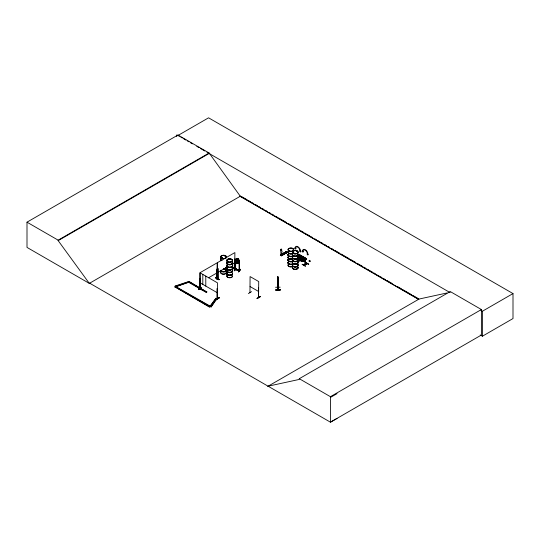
<?xml version="1.0" encoding="UTF-8"?>
<svg xmlns="http://www.w3.org/2000/svg" width="540" height="540" viewBox="0 0 540 540"><rect width="100%" height="100%" fill="white"/><g stroke="black" fill="none" stroke-linecap="round" stroke-linejoin="round"><path stroke-width="0.81" d="M277.823 278.235L277.904 277.168M277.783 277.803L277.877 276.676M281.212 254.718L280.868 254.691L281.704 255.157L281.853 252.032A1.019 0.587 60 0 0 281.704 250.634L281.644 249.359L280.996 249.224M299.795 255.305L305.1 258.181M277.918 279.801L277.823 278.937M297.851 255.17L297.83 254.853M304.803 257.958L305.147 264.404L305.505 264.533L305.498 259.43M304.79 261.367L304.857 258.113M303.689 260.483L302.488 259.018L301.347 258.761L301.88 259.895L305.113 261.515L304.634 261.077M281.36 254.57L280.888 254.806L280.834 251.444A1.019 0.587 60 0 1 280.982 250.222L281.036 249.197L281.482 249.156M281.333 254.671L281.158 254.576M298.06 256.372L299.795 258.019M305.552 259.382L305.728 259.72L305.12 259.693M278.06 281.57L277.918 282.272L277.79 278.924M278.188 279.72L278.215 289.737M277.817 287.631L277.877 276.622L278.06 289.98L277.965 287.341M277.958 280.719L277.898 281.09L277.783 278.991M305.12 257.884L299.653 254.86L305.087 257.823L304.654 261.036M305.1 261.515L303.757 260.766M222.318 257.931C222.723 258.383 220.975 257.776 222.46 258.012M225.288 255.953L225.342 256.284L225.146 255.953M225.214 256.25L225.437 256.088M225.288 256.19L224.971 256.196M228.143 261.266C226.868 261.995 229.338 261.725 228.062 261.252M228.575 261.617L228.062 261.333M231.221 259.828L231.525 259.598L231.127 259.774M231.383 259.639L231.376 259.49M284.236 253.125L284.108 253.463M288.92 250.688L289.724 250.526M289.231 250.83L289.285 250.391M289.791 250.756L289.251 250.439M292.316 248.839L292.653 248.792M292.444 248.839L292.43 248.724M293.308 253.314L293.774 252.889L294.003 253.368M293.389 253.105L294.003 253.004L293.618 253.341M296.831 251.134L297.135 251.296M296.858 251.404L297.007 251.411M277.769 287.395L278.053 289.953M278.228 289.94L277.736 277.324L277.972 277.607M239.409 270.675L239.429 260.678L239.011 260.476L239.49 260.591L239.47 270.675L235.231 269.69L235.224 259.666L235.676 259.693M198.241 287.935L201.501 289.818M219.233 279.41C211.943 276.548 218.619 277.452 218.903 279.808L215.636 277.736L219.065 279.693M309.676 260.813C309.764 259.16 308.138 261.981 309.528 261.07M302.164 264.357L305.39 266.24M201.744 287.854L198.382 289.67L201.589 287.8M200.198 288.299L199.955 288.934L200.279 278.755L200.016 288.934L200.576 289.022L200.104 288.515M234.36 270.797L236.101 268.346L234.38 270.641M217.762 278.329L217.904 278.073M232.517 268.61L232.49 268.218L232.531 268.589A2.855 1.647 0 0 1 228.919 270.122A2.855 1.647 0 0 1 227.185 267.705M304.945 258.282L304.654 257.708M304.958 257.945L304.958 261.59M215.939 298.289L209.608 307.159L175.001 286.862L209.608 306.848L215.939 298.289L216.769 298.796L211.066 306.983L195.095 298.053M211.066 306.983L216.769 298.478M236.642 258.417L235.946 261.07L236.885 262.238L237.809 262.454L238.727 261.731L238.079 258.761L236.642 258.417L235.204 259.693L235.643 259.814M235.204 261.279L236.662 263.135L238.079 263.513M237.566 258.916L237.101 258.802L236.648 260.05L236.648 260.746L237.566 261.576L238.039 261.077L237.587 258.89M239.497 262.265L238.059 263.54L236.662 263.135M239.044 260.584L239.078 270.601M238.039 258.822L239.49 260.591M238.059 263.54L236.621 258.444L238.059 258.788M234.171 270.776L235.913 268.326M235.656 269.406L235.602 269.777L235.231 269.325L235.602 269.413M235.352 269.224L239.47 270.31L239.058 270.115M239.004 270.304L239.531 270.594M240.59 269.433L238.633 271.863L240.401 269.365M238.633 271.863L240.401 269.224M238.694 271.85L240.435 269.399M298.046 261.191L298.276 256.223L297.824 256.068L298.343 256.622M221.859 258.12L221.589 258.073M284.236 253.53L284.108 253.193M249.959 292.687L250.074 276.561L258.728 281.556L258.559 297.526M258.613 287.692L258.586 297.702L258.464 287.611M298.343 261.387L298.262 255.407L298.262 255.98L299.066 256.439M232.726 268.805L232.72 262.987M302.184 264.209L305.431 266.085M280.348 255.197L286.571 252.011L280.543 255.299L280.422 254.691C281.178 253.685 281.212 255.386 280.847 255.224M216.904 278.64L217.066 279.099M216.904 279.005L217.175 262.805L199.874 272.795L200.009 288.92M216.965 278.755L217.33 278.924L216.965 279.119L217.175 268.873L217.289 278.937M234.61 268.778L234.92 268.252M235.001 258.714L234.698 268.9L234.887 252.578L217.579 262.568L217.546 278.647L217.904 278.438M221.724 257.796L222.014 257.789M228.46 261.731L228.42 261.549M284.108 253.267L284.573 253.193M288.981 250.817L289.724 250.763M281.219 255.697L287.354 252.281L281.414 255.616M287.084 252.315L287.429 252.518M287.28 252.416L286.274 251.66C284.425 252.214 288.576 253.3 285.68 252.005M217.876 268.468L217.971 278.552L217.985 268.535M200.246 278.843L200.543 279.011L199.989 278.924M217.046 279.086L217.289 268.934M233.341 267.719L236.79 269.474L233.523 267.617M217.579 278.222L217.809 278.458M234.596 268.407L234.758 268.502M200.016 288.569L200.543 288.623M217.148 288.731L217.553 288.832L217.586 298.843L217.114 298.701L217.148 288.731L217.553 288.832M217.114 298.445C218.174 298.573 216.513 297.932 217.431 298.91L217.438 282.832L200.138 272.842L200.138 288.941M219.152 297.729L215.919 299.822L219.166 297.756M248.38 293.584L251.532 291.634M257.081 298.418L260.314 296.534M89.721 283.21L89.37 283.419L27 247.408L27 222.176L177.957 135.02L209.122 153.009L240.287 196.236L418.716 299.255M177.957 135.02L177.957 135.486L208.568 117.814L513 293.578L513 318.553L482.389 336.224L480.202 334.955M27 222.176L58.165 240.165L209.122 153.009M337.041 418.419L330.433 422.186L89.681 283.19L89.323 283.392L58.165 240.631L209.122 153.475M89.323 283.392L240.638 196.034M175.001 286.862L189.506 281.718L206.806 292.025L206.179 292.39L188.872 282.4L188.426 281.637L175.183 286.051L175.628 286.814L189.506 282.035L198.875 287.442M175.001 287.179L175.628 286.814L175.183 286.051M208.528 277.79L217.175 272.795M217.579 272.558L226.955 267.145M232.72 263.817L234.887 262.568M188.426 281.637L206.179 292.072L206.806 291.715M280.982 249.318L280.982 250.222M281.704 249.737L281.522 249.271M283.568 253.307L284.162 252.882L285.242 253.591L284.162 252.882M284.688 252.659L285.282 252.234L286.369 252.943L285.282 252.234M280.328 255.177L286.274 251.66M281.205 255.677L287.24 252.389M281.414 255.798L287.361 252.369M302.535 261.502L301.138 260.692L298.411 256.622L298.478 255.373M299.781 254.894L298.411 255.353M299.653 254.86L299.734 255.191M300.395 257.749L298.661 255.893M297.824 256.068L298.276 256.223M297.689 256.662L298.411 256.662M298.445 256.601L298.046 256.77L298.08 261.495L297.756 261.387M297.689 256.561L298.478 256.601M301.192 255.67L303.905 259.774L301.455 257.803L300.638 258.154L301.455 260.26L303.905 261.043L302.522 261.448M301.178 255.704L303.872 259.794L303.872 261.002M299.768 258.12L299.768 258.457M299.828 258.613L301.172 260.672M302.562 257.708L301.158 256.939L299.754 257.418L299.754 258.687L299.788 257.398M298.053 255.157L302.819 258.12L298.053 255.494M298.026 260.942L299.491 260.152L297.54 261.428L299.464 260.253M297.904 261.482L299.869 260.375L297.904 261.637M298.087 261.745L300.017 260.591M305.775 258.498L306.666 258.91L306.578 259.531L305.775 259.072L305.775 258.498L306.666 258.91M298.046 259.315L301.475 261.245L298.073 259.423M305.215 259.079L305.572 259.706L305.215 259.079L305.66 259.24L305.505 264.195M305.775 259.072L306.666 259.484M305.215 259.497L305.795 259.578M305.424 259.349L305.795 259.679M298.053 258.485L302.819 261.448L298.053 258.829M303.453 265.093L306.882 263.169L303.635 265.039M303.608 265.154L306.855 263.169M307.26 263.399L304.027 265.397M303.993 265.403L307.247 263.378M307.422 263.628L304.162 265.478M308.684 264.364L305.438 262.487L308.684 264.209M267.759 386.411L419.074 299.045L446.951 292.984M268.11 386.201L299.275 379.424L299.275 378.702L450.232 291.546L481.397 309.535L481.397 335.029L330.433 422.186L330.433 396.691L481.397 309.535M450.232 292.268L449.881 292.478L206.948 152.219M480.944 310.412L482.389 311.249L513 293.578M330.433 397.42L337.041 393.653M222.311 258.134L221.859 258.039M231.404 259.76L231.593 259.7M217.748 278.681L217.694 268.704M175.183 286.369L188.426 281.954M232.274 268.785L234.677 268.016M232.403 269.123L234.698 268.211M297.979 261.178L298.343 261.306M239.429 270.304L235.757 269.44M289.231 250.553L289.602 250.614M289.17 250.675L289.568 250.85M284.492 253.55L284.641 253.152M293.612 252.97L293.612 253.233M298.046 256.851L298.114 261.515M305.438 264.519L305.303 259.031M308.711 264.323L305.438 262.332M217.222 298.64L217.256 288.664M233.375 267.671L236.635 269.528M278.06 279.983L277.884 277.459L277.918 279.106M275.562 287.267L280.152 287.185M275.846 289.845C290 289.312 265.957 290.372 280.429 289.865M275.859 290.196L280.442 290.048M298.094 256.25L297.911 256.014M298.445 255.393L300.821 256.156L301.637 258.255M235.595 269.791L235.717 259.7M298.627 255.913L299.795 256.169M215.939 298.6L216.769 298.796M175.628 286.504L211.066 306.673M235.683 269.663L235.305 269.703M239.483 270.567L235.332 269.595L235.332 259.605M239.078 270.236L239.004 270.567M284.162 253.435L284.728 253.24M292.316 258.849A2.869 1.654 0 0 1 289.136 258.728L289.143 258.768M260.3 296.514L257.067 298.391M215.953 277.574L219.213 279.43M200.165 288.684L200.583 289.008L200.435 279.079M177.957 135.486L179.408 136.323M180.859 137.16L182.311 137.997M183.755 138.834L185.929 140.09M187.38 140.927L188.831 141.764M190.282 142.601L192.456 143.856M196.803 146.367L198.976 147.623M200.428 148.46L204.775 150.964M242.096 196.871L247.192 199.814M248.65 200.657L250.837 201.919M252.288 202.757L253.746 203.6M255.204 204.437L257.391 205.7M258.849 206.543L260.3 207.387M261.758 208.224L263.945 209.486M265.403 210.33L266.854 211.167M269.041 212.429L270.5 213.273M271.957 214.11L273.409 214.954M275.596 216.216L277.054 217.053M278.512 217.897L286.524 222.521M288.704 223.783L293.078 226.307M294.529 227.144L299.632 230.087M301.084 230.931L303.271 232.193M304.729 233.03L306.187 233.874M307.645 234.718L309.825 235.973M311.283 236.817L312.741 237.661M314.921 238.916L316.379 239.76M317.837 240.604L320.024 241.866M321.482 242.703L322.934 243.547M324.392 244.384L326.579 245.646M328.037 246.49L329.488 247.327M331.675 248.589L333.133 249.433M334.591 250.27L339.687 253.213M341.145 254.056L349.157 258.68M350.608 259.524L355.712 262.467M357.163 263.304L362.266 266.254M363.717 267.091L365.904 268.353M367.362 269.197L368.82 270.034M370.278 270.877L372.458 272.14M373.916 272.977L375.374 273.821M377.555 275.083L379.013 275.92M380.471 276.764L381.929 277.601M384.115 278.863L385.567 279.707M387.025 280.543L392.121 283.493M397.224 286.436L401.591 288.954M403.049 289.798L411.791 294.84M413.242 295.684L418.345 298.627M239.807 196.169L418.824 299.525M299.653 255.197L305.087 258.242M297.5 254.711L302.819 257.776M298.262 255.407L299.066 255.866M297.5 255.049L302.819 258.12M303.757 260.428L305.12 261.212M303.642 260.827L304.972 261.637M297.5 258.039L300.821 259.956M297.5 258.377L302.819 261.448M284.688 252.572L285.768 253.199M283.568 253.22L284.648 253.847M280.793 254.529L281.745 255.13M280.422 254.691L280.503 255.089M280.422 255.123L281.583 255.899M250.074 286.551L258.728 291.546M200.138 282.832L217.438 292.822M200.32 288.279L201.764 289.109M203.202 289.94L206.806 292.025M176.351 287.226L193.651 297.216M299.275 378.702L330.433 396.691M289.096 258.512L289.143 258.545A2.842 1.64 0 0 0 292.302 258.68M305.147 264.404L305.181 259.659M232.376 268.65L232.585 263.034M286.558 252.018L286.274 251.748L280.429 255.184M238.079 258.761L239.476 260.705M235.224 261.252L236.621 263.196M260.327 296.71L257.081 298.553M218.923 279.74L215.663 277.891L215.973 277.54M277.918 277.547L277.958 279.531M482.389 311.249L482.389 336.224M306.578 258.964L306.578 259.531M305.863 258.444L305.863 259.018M302.704 257.843L302.704 258.181M302.704 261.171L302.704 261.515M299.768 254.792L299.673 255.238M298.181 256.271L298.181 256.689M282.015 254.927L282.096 255.407M280.847 254.495L280.793 255.258M258.579 287.543L258.559 297.695M205.787 276.102L205.787 286.092M202.81 274.388L202.81 284.378M200.543 279.011L200.468 289.089M176.735 134.926L176.735 136.58M58.165 240.165L58.165 240.631M297.668 258.937A2.842 1.64 0 0 1 295.576 261.387A2.842 1.64 0 0 1 292.457 259.328A2.869 1.654 0 0 0 295.582 261.461A2.869 1.654 0 0 0 297.689 258.991M297.682 254.023A2.855 1.647 0 0 1 295.582 256.48A2.855 1.647 0 0 1 292.451 254.421M297.682 253.564A2.855 1.647 0 0 1 295.582 256.021A2.855 1.647 0 0 1 292.451 253.955M297.682 256.777A2.855 1.647 0 0 1 295.582 259.24A2.855 1.647 0 0 1 292.451 257.175M297.722 256.608A2.902 1.674 0 0 1 295.582 259.106A2.902 1.674 0 0 1 292.403 257.013M297.722 256.466A2.902 1.674 0 0 1 295.582 258.964A2.902 1.674 0 0 1 292.403 256.871M297.682 256.318A2.855 1.647 0 0 1 295.582 258.775A2.855 1.647 0 0 1 292.451 256.716M297.722 253.847A2.902 1.674 0 0 1 295.582 256.351A2.902 1.674 0 0 1 292.403 254.252M297.722 253.706A2.902 1.674 0 0 1 295.582 256.203A2.902 1.674 0 0 1 292.403 254.111M297.675 259.342A2.849 1.647 0 0 1 295.576 261.792A2.849 1.647 0 0 1 292.457 259.733M297.668 266.794A2.842 1.64 0 0 1 295.576 269.244A2.842 1.64 0 0 1 292.457 267.185A2.869 1.654 0 0 0 295.582 269.318A2.869 1.654 0 0 0 297.689 266.848M297.689 259.2A2.869 1.654 0 0 1 295.582 261.671A2.869 1.654 0 0 1 292.437 259.598M297.682 261.88A2.855 1.647 0 0 1 295.582 264.337A2.855 1.647 0 0 1 292.451 262.278M297.682 261.421A2.855 1.647 0 0 1 295.582 263.878A2.855 1.647 0 0 1 292.451 261.812M297.682 264.634A2.855 1.647 0 0 1 295.582 267.098A2.855 1.647 0 0 1 292.451 265.032M297.722 264.465A2.902 1.674 0 0 1 295.582 266.963A2.902 1.674 0 0 1 292.403 264.87M297.722 264.323A2.902 1.674 0 0 1 295.582 266.821A2.902 1.674 0 0 1 292.403 264.728M297.682 264.175A2.855 1.647 0 0 1 295.582 266.632A2.855 1.647 0 0 1 292.451 264.573M297.722 261.704A2.902 1.674 0 0 1 295.582 264.209A2.902 1.674 0 0 1 292.403 262.109M297.722 261.562A2.902 1.674 0 0 1 295.582 264.06A2.902 1.674 0 0 1 292.403 261.968M297.682 266.949A2.855 1.647 0 0 1 295.582 269.413A2.855 1.647 0 0 1 292.451 267.347M289.15 258.559A2.842 1.64 0 0 1 288.131 256.831M292.309 253.78A2.855 1.647 0 0 1 289.143 253.658A2.855 1.647 0 0 1 288.124 251.924M292.309 253.314A2.855 1.647 0 0 1 289.143 253.199A2.855 1.647 0 0 1 288.124 251.458M292.309 256.534A2.855 1.647 0 0 1 289.143 256.412A2.855 1.647 0 0 1 288.124 254.678M292.329 256.399A2.902 1.674 0 0 1 289.116 256.277A2.902 1.674 0 0 1 288.077 254.516M292.329 256.257A2.902 1.674 0 0 1 289.116 256.135A2.902 1.674 0 0 1 288.077 254.374M292.309 256.075A2.855 1.647 0 0 1 289.143 255.953A2.855 1.647 0 0 1 288.124 254.219M292.329 253.638A2.902 1.674 0 0 1 289.116 253.517A2.902 1.674 0 0 1 288.077 251.755M292.329 253.496A2.902 1.674 0 0 1 289.116 253.375A2.902 1.674 0 0 1 288.077 251.613M289.136 258.728A2.869 1.654 0 0 1 288.11 256.986M292.302 259.092A2.842 1.64 0 0 1 289.15 258.971A2.842 1.64 0 0 1 288.131 257.243M292.302 266.537A2.842 1.64 0 0 1 289.15 266.416A2.842 1.64 0 0 1 288.131 264.688M292.316 258.957A2.869 1.654 0 0 1 289.136 258.842A2.869 1.654 0 0 1 288.11 257.101M292.309 261.637A2.855 1.647 0 0 1 289.143 261.515A2.855 1.647 0 0 1 288.124 259.781M292.309 261.171A2.855 1.647 0 0 1 289.143 261.05A2.855 1.647 0 0 1 288.124 259.315M292.309 264.391A2.855 1.647 0 0 1 289.143 264.269A2.855 1.647 0 0 1 288.124 262.535M292.329 264.256A2.902 1.674 0 0 1 289.116 264.134A2.902 1.674 0 0 1 288.077 262.373M292.329 264.114A2.902 1.674 0 0 1 289.116 263.993A2.902 1.674 0 0 1 288.077 262.231M292.309 263.932A2.855 1.647 0 0 1 289.143 263.81A2.855 1.647 0 0 1 288.124 262.076M292.329 261.495A2.902 1.674 0 0 1 289.116 261.374A2.902 1.674 0 0 1 288.077 259.612M292.329 261.353A2.902 1.674 0 0 1 289.116 261.232A2.902 1.674 0 0 1 288.077 259.47M292.316 266.706A2.869 1.654 0 0 1 289.136 266.584A2.869 1.654 0 0 1 288.11 264.843M232.463 265.37A2.902 1.674 0 0 1 229.284 267.469A2.902 1.674 0 0 1 227.151 264.971M232.423 265.538A2.862 1.654 0 0 1 229.284 267.604A2.862 1.654 0 0 1 227.185 265.14M232.511 268.124A2.849 1.647 0 0 1 228.926 269.71A2.849 1.647 0 0 1 227.191 267.3M232.423 267.853A2.855 1.647 0 0 1 229.291 269.919A2.855 1.647 0 0 1 227.185 267.455M232.463 262.615A2.902 1.674 0 0 1 229.284 264.708A2.902 1.674 0 0 1 227.151 262.211M232.423 265.079A2.855 1.647 0 0 1 229.291 267.138A2.855 1.647 0 0 1 227.185 264.681M232.423 262.784A2.855 1.647 0 0 1 229.291 264.843A2.855 1.647 0 0 1 227.185 262.386M232.463 265.228A2.902 1.674 0 0 1 229.284 267.327A2.902 1.674 0 0 1 227.151 264.829M232.463 262.474A2.902 1.674 0 0 1 229.284 264.566A2.902 1.674 0 0 1 227.151 262.069M232.423 262.319A2.862 1.654 0 0 1 229.284 264.384A2.862 1.654 0 0 1 227.185 261.92M232.463 273.226A2.902 1.674 0 0 1 229.284 275.326A2.902 1.674 0 0 1 227.151 272.828M232.423 273.395A2.862 1.654 0 0 1 229.284 275.461A2.862 1.654 0 0 1 227.185 272.997M232.511 275.974A2.849 1.647 0 0 1 228.926 277.56A2.849 1.647 0 0 1 227.191 275.15M232.423 275.711A2.855 1.647 0 0 1 229.291 277.776A2.855 1.647 0 0 1 227.185 275.312M232.429 267.962A2.869 1.654 0 0 1 229.284 270.034A2.869 1.654 0 0 1 227.178 267.563M232.463 270.473A2.902 1.674 0 0 1 229.284 272.565A2.902 1.674 0 0 1 227.151 270.068M232.423 272.936A2.855 1.647 0 0 1 229.291 274.995A2.855 1.647 0 0 1 227.185 272.538M232.423 270.641A2.855 1.647 0 0 1 229.291 272.7A2.855 1.647 0 0 1 227.185 270.243M232.463 273.085A2.902 1.674 0 0 1 229.284 275.184A2.902 1.674 0 0 1 227.151 272.687M232.463 270.331A2.902 1.674 0 0 1 229.284 272.423A2.902 1.674 0 0 1 227.151 269.926M232.423 270.175A2.862 1.654 0 0 1 229.284 272.241A2.862 1.654 0 0 1 227.185 269.777M224.957 258.552A2.849 1.647 0 0 1 220.691 257.269A2.849 1.647 0 0 1 224.505 255.582A2.849 1.647 0 0 1 225.544 258.296M221.481 260.699A2.902 1.674 0 0 1 221.022 258.674M221.056 260.496A2.862 1.654 0 0 1 221.056 258.842M221.481 260.557A2.902 1.674 0 0 1 221.022 258.532M222.102 260.638A2.855 1.647 0 0 1 221.056 258.383M225.997 271.62A2.842 1.64 0 0 1 223.533 274.077A2.842 1.64 0 0 1 221.069 271.62M226.004 271.775A2.855 1.647 0 0 1 223.533 274.246A2.855 1.647 0 0 1 221.056 271.775M226.01 269.46A2.862 1.654 0 0 1 224.626 271.809A2.862 1.654 0 0 1 220.766 270.716M226.044 269.143A2.902 1.674 0 0 1 224.64 271.532A2.902 1.674 0 0 1 220.732 270.418M226.01 268.994A2.862 1.654 0 0 1 224.626 271.35A2.862 1.654 0 0 1 220.766 270.25M226.044 269.285A2.902 1.674 0 0 1 224.984 271.573A2.902 1.674 0 0 1 221.022 270.965M226.294 267.104A2.855 1.647 0 0 1 223.533 269.176M226.435 267.226A2.902 1.674 0 0 1 223.533 268.9M226.395 267.064A2.862 1.654 0 0 1 223.533 268.718M226.334 266.935A2.902 1.674 0 0 1 223.533 269.041M309.656 261.306C310.304 262.703 310.703 259.403 309.656 261.306M219.166 297.898L215.919 299.822L219.173 297.918M295.981 248.751L295.319 249.095L294.665 247.995L295.117 248.251A3.854 2.228 60 0 1 297.844 246.679A3.854 2.228 60 0 1 300.571 251.397L301.016 251.66L300.321 251.984L299.626 250.857L300.071 251.114A3.22 1.856 60 0 0 297.797 247.172A3.22 1.856 60 0 0 295.522 248.488L295.981 248.751M303.365 251.768L302.711 252.113L302.056 251.006L302.508 251.269A3.854 2.228 60 0 1 305.235 249.696A3.854 2.228 60 0 1 307.962 254.414L308.408 254.678L307.712 255.001L307.01 253.868L307.463 254.131A3.22 1.856 60 0 0 305.188 250.189A3.22 1.856 60 0 0 302.913 251.505L303.365 251.768M293.78 253.503A2.849 1.647 0 0 0 298.06 252.079A2.849 1.647 0 0 0 293.78 250.648A2.849 1.647 0 0 0 293.78 253.503M293.78 253.732A2.849 1.647 0 0 0 298.06 252.302A2.849 1.647 0 0 0 293.78 250.877A2.849 1.647 0 0 0 293.78 253.732M293.774 253.597A2.869 1.654 0 0 0 298.073 252.16A2.869 1.654 0 0 0 293.774 250.729A2.869 1.654 0 0 0 293.774 253.597M289.454 251.006A2.849 1.647 0 0 0 293.733 249.581A2.849 1.647 0 0 0 289.454 248.15A2.849 1.647 0 0 0 289.454 251.006M289.454 251.242A2.849 1.647 0 0 0 293.733 249.818A2.849 1.647 0 0 0 289.454 248.393A2.849 1.647 0 0 0 289.454 251.242M228.231 261.86A2.855 1.647 0 0 0 232.517 260.435A2.855 1.647 0 0 0 228.231 259.004A2.855 1.647 0 0 0 228.231 261.86M228.238 262.089A2.849 1.647 0 0 0 232.511 260.665A2.849 1.647 0 0 0 228.238 259.24A2.849 1.647 0 0 0 228.238 262.089M227.63 261.704A2.869 1.654 0 0 0 232.429 260.962A2.869 1.654 0 0 0 228.919 258.937A2.869 1.654 0 0 0 227.63 261.704M222.102 258.322A2.855 1.647 0 0 0 226.388 256.892A2.855 1.647 0 0 0 222.102 255.467A2.855 1.647 0 0 0 222.102 258.322M222.102 258.424A2.869 1.654 0 0 0 226.402 256.993A2.869 1.654 0 0 0 222.102 255.555A2.869 1.654 0 0 0 222.102 258.424"/></g></svg>
